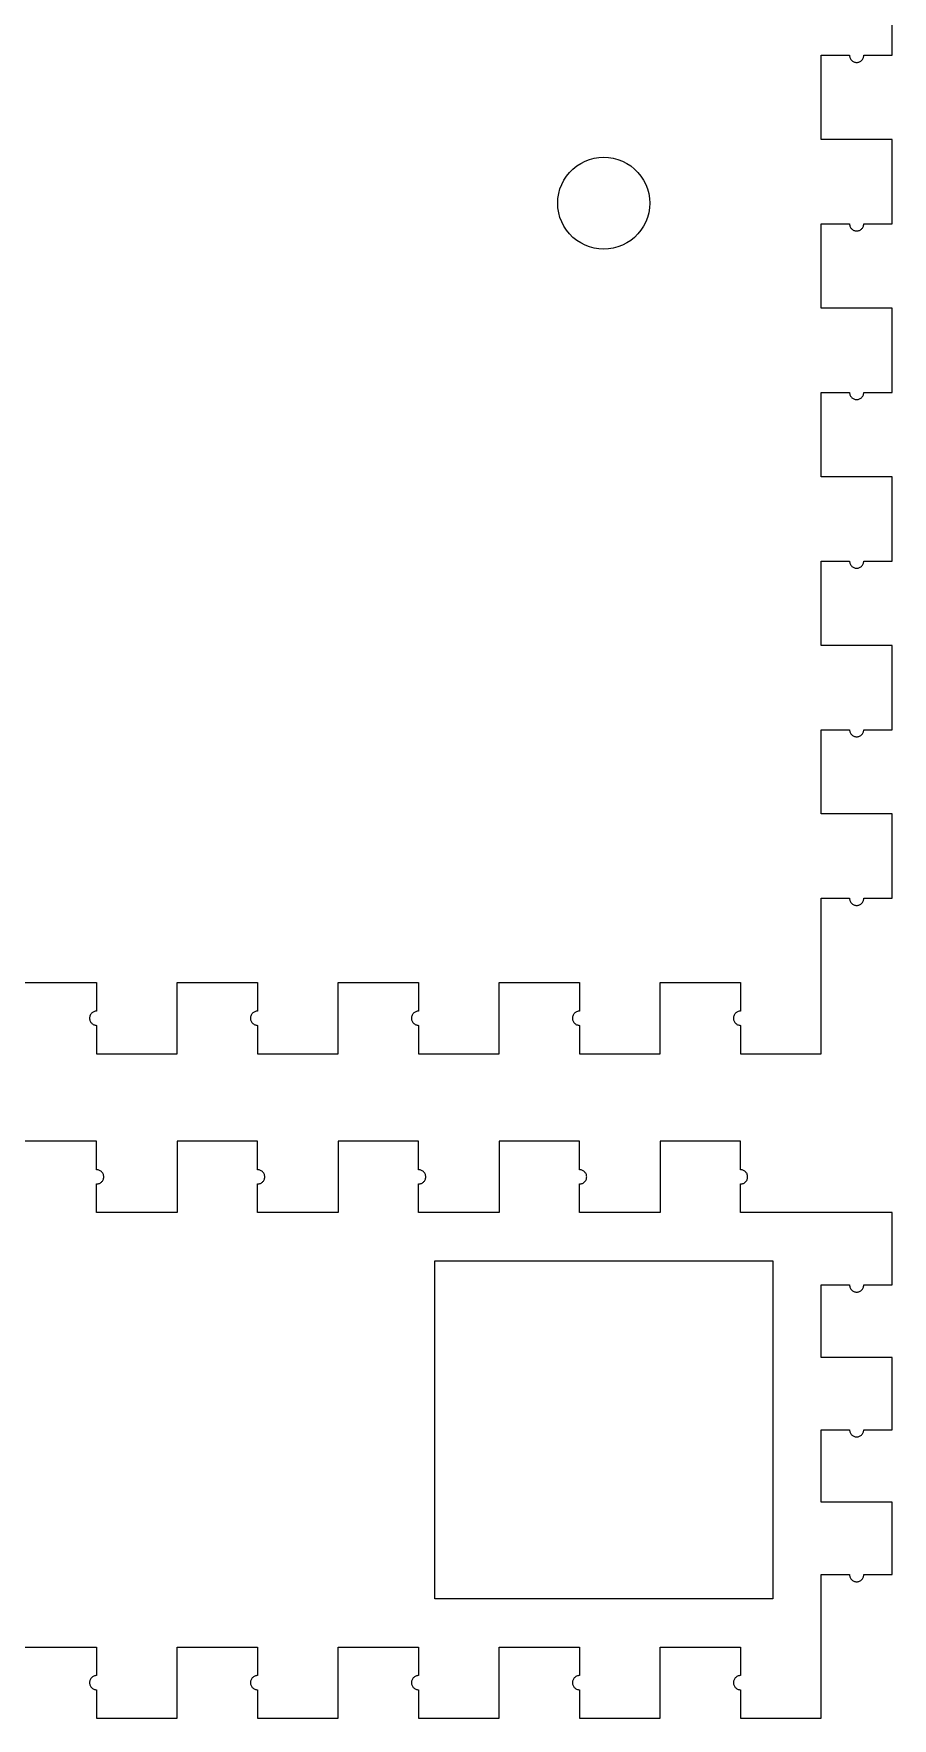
# Model space of a CAD drawing. Header units: metres. Extents: x -123 to 193, y -3 to 291.
# Drawn here: x 35.8 to 73.1, y -3.1 to 70.2 of the extents above; entities that cross this region are included whole.
import ezdxf

# ---------------------------------------------------------------- set-up
doc = ezdxf.new("R2010")
doc.units = ezdxf.units.M

msp = doc.modelspace()

# ---------------------------------------------------------------- linework, layer by layer
for p, q in [((73.1, 69.2333), (73.1, 72.9)), ((70, 65.5667), (70, 69.2333)), ((70, 69.2333), (71.24, 69.2333)), ((71.24, 69.2333), (71.2417, 69.2009)), ((71.2417, 69.2009), (71.2468, 69.1689)), ((71.2468, 69.1689), (71.2552, 69.1375)), ((71.2552, 69.1375), (71.2668, 69.1073)), ((71.2668, 69.1073), (71.2815, 69.0783)), ((71.2815, 69.0783), (71.2992, 69.0511)), ((71.2992, 69.0511), (71.3196, 69.0259)), ((71.3196, 69.0259), (71.3426, 69.003)), ((71.3426, 69.003), (71.3678, 68.9825)), ((71.3678, 68.9825), (71.395, 68.9649)), ((71.395, 68.9649), (71.4239, 68.9501)), ((71.4239, 68.9501), (71.4542, 68.9385)), ((71.4542, 68.9385), (71.4855, 68.9301)), ((71.4855, 68.9301), (71.5176, 68.925)), ((71.5176, 68.925), (71.55, 68.9233)), ((71.55, 68.9233), (71.5824, 68.925)), ((71.5824, 68.925), (71.6144, 68.9301)), ((71.6144, 68.9301), (71.6458, 68.9385)), ((71.6458, 68.9385), (71.6761, 68.9501)), ((71.6761, 68.9501), (71.705, 68.9649)), ((71.705, 68.9649), (71.7322, 68.9825)), ((71.7322, 68.9825), (71.7574, 69.003)), ((71.7574, 69.003), (71.7804, 69.0259)), ((71.7804, 69.0259), (71.8008, 69.0511)), ((71.8008, 69.0511), (71.8185, 69.0783)), ((71.8185, 69.0783), (71.8332, 69.1073)), ((71.8332, 69.1073), (71.8448, 69.1375)), ((71.8448, 69.1375), (71.8532, 69.1689)), ((71.8532, 69.1689), (71.8583, 69.2009)), ((71.8583, 69.2009), (71.86, 69.2333)), ((71.86, 69.2333), (73.1, 69.2333)), ((73.1, 65.5667), (70, 65.5667)), ((73.1, 61.9), (73.1, 65.5667)), ((59.3744, 64.418), (59.55, 64.532)), ((59.55, 64.532), (59.7365, 64.6271)), ((59.7365, 64.6271), (59.932, 64.7021)), ((59.932, 64.7021), (60.1342, 64.7563)), ((60.1342, 64.7563), (60.3409, 64.789)), ((60.3409, 64.789), (60.55, 64.8)), ((60.55, 64.8), (60.759, 64.789)), ((60.759, 64.789), (60.9658, 64.7563)), ((60.9658, 64.7563), (61.168, 64.7021)), ((61.168, 64.7021), (61.3635, 64.6271)), ((61.3635, 64.6271), (61.55, 64.532)), ((61.55, 64.532), (61.7256, 64.418)), ((58.7229, 63.6135), (58.8179, 63.8)), ((58.8179, 63.8), (58.932, 63.9756)), ((58.932, 63.9756), (59.0637, 64.1382)), ((59.0637, 64.1382), (59.2117, 64.2863)), ((59.2117, 64.2863), (59.3744, 64.418)), ((61.7256, 64.418), (61.8883, 64.2863)), ((61.8883, 64.2863), (62.0363, 64.1382)), ((62.0363, 64.1382), (62.168, 63.9756)), ((62.168, 63.9756), (62.282, 63.8)), ((62.282, 63.8), (62.3771, 63.6135)), ((58.5609, 63.009), (58.5937, 63.2158)), ((58.5937, 63.2158), (58.6479, 63.418)), ((58.6479, 63.418), (58.7229, 63.6135)), ((62.3771, 63.6135), (62.4521, 63.418)), ((62.4521, 63.418), (62.5063, 63.2158)), ((62.5063, 63.2158), (62.539, 63.009)), ((58.55, 62.8), (58.5609, 63.009)), ((58.5609, 62.5909), (58.55, 62.8)), ((58.5937, 62.3842), (58.5609, 62.5909)), ((58.6479, 62.1819), (58.5937, 62.3842)), ((62.5063, 62.3842), (62.4521, 62.1819)), ((62.539, 62.5909), (62.5063, 62.3842)), ((62.539, 63.009), (62.55, 62.8)), ((62.55, 62.8), (62.539, 62.5909)), ((58.7229, 61.9865), (58.6479, 62.1819)), ((58.8179, 61.8), (58.7229, 61.9865)), ((58.932, 61.6244), (58.8179, 61.8)), ((59.0637, 61.4617), (58.932, 61.6244)), ((62.168, 61.6244), (62.0363, 61.4617)), ((62.282, 61.8), (62.168, 61.6244)), ((62.3771, 61.9865), (62.282, 61.8)), ((62.4521, 62.1819), (62.3771, 61.9865)), ((70, 58.2333), (70, 61.9)), ((70, 61.9), (71.24, 61.9)), ((71.24, 61.9), (71.2417, 61.8676)), ((71.2417, 61.8676), (71.2468, 61.8356)), ((71.2468, 61.8356), (71.2552, 61.8042)), ((71.2552, 61.8042), (71.2668, 61.7739)), ((71.2668, 61.7739), (71.2815, 61.745)), ((71.2815, 61.745), (71.2992, 61.7178)), ((71.2992, 61.7178), (71.3196, 61.6926)), ((71.3196, 61.6926), (71.3426, 61.6696)), ((71.3426, 61.6696), (71.3678, 61.6492)), ((71.3678, 61.6492), (71.395, 61.6315)), ((71.395, 61.6315), (71.4239, 61.6168)), ((71.4239, 61.6168), (71.4542, 61.6052)), ((71.4542, 61.6052), (71.4855, 61.5968)), ((71.4855, 61.5968), (71.5176, 61.5917)), ((71.5176, 61.5917), (71.55, 61.59)), ((71.55, 61.59), (71.5824, 61.5917)), ((71.5824, 61.5917), (71.6144, 61.5968)), ((71.6144, 61.5968), (71.6458, 61.6052)), ((71.6458, 61.6052), (71.6761, 61.6168)), ((71.6761, 61.6168), (71.705, 61.6315)), ((71.705, 61.6315), (71.7322, 61.6492)), ((71.7322, 61.6492), (71.7574, 61.6696)), ((71.7574, 61.6696), (71.7804, 61.6926)), ((71.7804, 61.6926), (71.8008, 61.7178)), ((71.8008, 61.7178), (71.8185, 61.745)), ((71.8185, 61.745), (71.8332, 61.7739)), ((71.8332, 61.7739), (71.8448, 61.8042)), ((71.8448, 61.8042), (71.8532, 61.8356)), ((71.8532, 61.8356), (71.8583, 61.8676)), ((71.8583, 61.8676), (71.86, 61.9)), ((71.86, 61.9), (73.1, 61.9)), ((59.2117, 61.3137), (59.0637, 61.4617)), ((59.3744, 61.1819), (59.2117, 61.3137)), ((59.55, 61.0679), (59.3744, 61.1819)), ((59.7365, 60.9729), (59.55, 61.0679)), ((59.932, 60.8979), (59.7365, 60.9729)), ((60.1342, 60.8437), (59.932, 60.8979)), ((60.3409, 60.8109), (60.1342, 60.8437)), ((60.9658, 60.8437), (60.759, 60.8109)), ((61.168, 60.8979), (60.9658, 60.8437)), ((61.3635, 60.9729), (61.168, 60.8979)), ((61.55, 61.0679), (61.3635, 60.9729)), ((61.7256, 61.1819), (61.55, 61.0679)), ((61.8883, 61.3137), (61.7256, 61.1819)), ((62.0363, 61.4617), (61.8883, 61.3137)), ((60.55, 60.8), (60.3409, 60.8109)), ((60.759, 60.8109), (60.55, 60.8)), ((73.1, 58.2333), (70, 58.2333)), ((73.1, 54.5667), (73.1, 58.2333)), ((70, 50.9), (70, 54.5667)), ((70, 54.5667), (71.24, 54.5667)), ((71.24, 54.5667), (71.2417, 54.5343)), ((71.2417, 54.5343), (71.2468, 54.5022)), ((71.2468, 54.5022), (71.2552, 54.4709)), ((71.2552, 54.4709), (71.2668, 54.4406)), ((71.2668, 54.4406), (71.2815, 54.4117)), ((71.2815, 54.4117), (71.2992, 54.3845)), ((71.2992, 54.3845), (71.3196, 54.3593)), ((71.3196, 54.3593), (71.3426, 54.3363)), ((71.3426, 54.3363), (71.3678, 54.3159)), ((71.3678, 54.3159), (71.395, 54.2982)), ((71.395, 54.2982), (71.4239, 54.2835)), ((71.4239, 54.2835), (71.4542, 54.2719)), ((71.4542, 54.2719), (71.4855, 54.2635)), ((71.4855, 54.2635), (71.5176, 54.2584)), ((71.5176, 54.2584), (71.55, 54.2567)), ((71.55, 54.2567), (71.5824, 54.2584)), ((71.5824, 54.2584), (71.6144, 54.2635)), ((71.6144, 54.2635), (71.6458, 54.2719)), ((71.6458, 54.2719), (71.6761, 54.2835)), ((71.6761, 54.2835), (71.705, 54.2982)), ((71.705, 54.2982), (71.7322, 54.3159)), ((71.7322, 54.3159), (71.7574, 54.3363)), ((71.7574, 54.3363), (71.7804, 54.3593)), ((71.7804, 54.3593), (71.8008, 54.3845)), ((71.8008, 54.3845), (71.8185, 54.4117)), ((71.8185, 54.4117), (71.8332, 54.4406)), ((71.8332, 54.4406), (71.8448, 54.4709)), ((71.8448, 54.4709), (71.8532, 54.5022)), ((71.8532, 54.5022), (71.8583, 54.5343)), ((71.8583, 54.5343), (71.86, 54.5667)), ((71.86, 54.5667), (73.1, 54.5667)), ((73.1, 50.9), (70, 50.9)), ((73.1, 47.2333), (73.1, 50.9)), ((70, 43.5667), (70, 47.2333)), ((70, 47.2333), (71.24, 47.2333)), ((71.24, 47.2333), (71.2417, 47.2009)), ((71.2417, 47.2009), (71.2468, 47.1689)), ((71.2468, 47.1689), (71.2552, 47.1375)), ((71.2552, 47.1375), (71.2668, 47.1073)), ((71.2668, 47.1073), (71.2815, 47.0783)), ((71.2815, 47.0783), (71.2992, 47.0511)), ((71.2992, 47.0511), (71.3196, 47.0259)), ((71.3196, 47.0259), (71.3426, 47.003)), ((71.3426, 47.003), (71.3678, 46.9825)), ((71.3678, 46.9825), (71.395, 46.9649)), ((71.395, 46.9649), (71.4239, 46.9501)), ((71.4239, 46.9501), (71.4542, 46.9385)), ((71.4542, 46.9385), (71.4855, 46.9301)), ((71.4855, 46.9301), (71.5176, 46.925)), ((71.5176, 46.925), (71.55, 46.9233)), ((71.55, 46.9233), (71.5824, 46.925)), ((71.5824, 46.925), (71.6144, 46.9301)), ((71.6144, 46.9301), (71.6458, 46.9385)), ((71.6458, 46.9385), (71.6761, 46.9501)), ((71.6761, 46.9501), (71.705, 46.9649)), ((71.705, 46.9649), (71.7322, 46.9825)), ((71.7322, 46.9825), (71.7574, 47.003)), ((71.7574, 47.003), (71.7804, 47.0259)), ((71.7804, 47.0259), (71.8008, 47.0511)), ((71.8008, 47.0511), (71.8185, 47.0783)), ((71.8185, 47.0783), (71.8332, 47.1073)), ((71.8332, 47.1073), (71.8448, 47.1375)), ((71.8448, 47.1375), (71.8532, 47.1689)), ((71.8532, 47.1689), (71.8583, 47.2009)), ((71.8583, 47.2009), (71.86, 47.2333)), ((71.86, 47.2333), (73.1, 47.2333)), ((73.1, 43.5667), (70, 43.5667)), ((73.1, 39.9), (73.1, 43.5667)), ((70, 36.2333), (70, 39.9)), ((70, 39.9), (71.24, 39.9)), ((71.24, 39.9), (71.2417, 39.8676)), ((71.2417, 39.8676), (71.2468, 39.8356)), ((71.2468, 39.8356), (71.2552, 39.8042)), ((71.2552, 39.8042), (71.2668, 39.7739)), ((71.2668, 39.7739), (71.2815, 39.745)), ((71.2815, 39.745), (71.2992, 39.7178)), ((71.2992, 39.7178), (71.3196, 39.6926)), ((71.3196, 39.6926), (71.3426, 39.6696)), ((71.3426, 39.6696), (71.3678, 39.6492)), ((71.3678, 39.6492), (71.395, 39.6315)), ((71.395, 39.6315), (71.4239, 39.6168)), ((71.4239, 39.6168), (71.4542, 39.6052)), ((71.4542, 39.6052), (71.4855, 39.5968)), ((71.4855, 39.5968), (71.5176, 39.5917)), ((71.5176, 39.5917), (71.55, 39.59)), ((71.55, 39.59), (71.5824, 39.5917)), ((71.5824, 39.5917), (71.6144, 39.5968)), ((71.6144, 39.5968), (71.6458, 39.6052)), ((71.6458, 39.6052), (71.6761, 39.6168)), ((71.6761, 39.6168), (71.705, 39.6315)), ((71.705, 39.6315), (71.7322, 39.6492)), ((71.7322, 39.6492), (71.7574, 39.6696)), ((71.7574, 39.6696), (71.7804, 39.6926)), ((71.7804, 39.6926), (71.8008, 39.7178)), ((71.8008, 39.7178), (71.8185, 39.745)), ((71.8185, 39.745), (71.8332, 39.7739)), ((71.8332, 39.7739), (71.8448, 39.8042)), ((71.8448, 39.8042), (71.8532, 39.8356)), ((71.8532, 39.8356), (71.8583, 39.8676)), ((71.8583, 39.8676), (71.86, 39.9)), ((71.86, 39.9), (73.1, 39.9)), ((73.1, 36.2333), (70, 36.2333)), ((73.1, 32.5667), (73.1, 36.2333)), ((70, 25.8), (70, 32.5667)), ((70, 32.5667), (71.24, 32.5667)), ((71.24, 32.5667), (71.2417, 32.5343)), ((71.2417, 32.5343), (71.2468, 32.5022)), ((71.2468, 32.5022), (71.2552, 32.4709)), ((71.2552, 32.4709), (71.2668, 32.4406)), ((71.2668, 32.4406), (71.2815, 32.4117)), ((71.2815, 32.4117), (71.2992, 32.3845)), ((71.2992, 32.3845), (71.3196, 32.3593)), ((71.3196, 32.3593), (71.3426, 32.3363)), ((71.3426, 32.3363), (71.3678, 32.3159)), ((71.3678, 32.3159), (71.395, 32.2982)), ((71.395, 32.2982), (71.4239, 32.2835)), ((71.4239, 32.2835), (71.4542, 32.2719)), ((71.4542, 32.2719), (71.4855, 32.2635)), ((71.4855, 32.2635), (71.5176, 32.2584)), ((71.5176, 32.2584), (71.55, 32.2567)), ((71.55, 32.2567), (71.5824, 32.2584)), ((71.5824, 32.2584), (71.6144, 32.2635)), ((71.6144, 32.2635), (71.6458, 32.2719)), ((71.6458, 32.2719), (71.6761, 32.2835)), ((71.6761, 32.2835), (71.705, 32.2982)), ((71.705, 32.2982), (71.7322, 32.3159)), ((71.7322, 32.3159), (71.7574, 32.3363)), ((71.7574, 32.3363), (71.7804, 32.3593)), ((71.7804, 32.3593), (71.8008, 32.3845)), ((71.8008, 32.3845), (71.8185, 32.4117)), ((71.8185, 32.4117), (71.8332, 32.4406)), ((71.8332, 32.4406), (71.8448, 32.4709)), ((71.8448, 32.4709), (71.8532, 32.5022)), ((71.8532, 32.5022), (71.8583, 32.5343)), ((71.8583, 32.5343), (71.86, 32.5667)), ((71.86, 32.5667), (73.1, 32.5667)), ((35, 28.9), (38.5, 28.9)), ((38.5, 28.9), (38.5, 27.66)), ((42, 25.8), (42, 28.9)), ((42, 28.9), (45.5, 28.9)), ((45.5, 28.9), (45.5, 27.66)), ((49, 25.8), (49, 28.9)), ((49, 28.9), (52.5, 28.9)), ((52.5, 28.9), (52.5, 27.66)), ((56, 25.8), (56, 28.9)), ((56, 28.9), (59.5, 28.9)), ((59.5, 28.9), (59.5, 27.66)), ((63, 25.8), (63, 28.9)), ((63, 28.9), (66.5, 28.9)), ((66.5, 28.9), (66.5, 27.66)), ((38.1917, 27.3824), (38.19, 27.35)), ((38.19, 27.35), (38.1917, 27.3176)), ((38.1968, 27.4145), (38.1917, 27.3824)), ((38.1917, 27.3176), (38.1968, 27.2856)), ((38.2052, 27.4458), (38.1968, 27.4145)), ((38.1968, 27.2856), (38.2052, 27.2542)), ((38.2168, 27.4761), (38.2052, 27.4458)), ((38.2052, 27.2542), (38.2168, 27.2239)), ((38.2315, 27.505), (38.2168, 27.4761)), ((38.2168, 27.2239), (38.2315, 27.195)), ((38.2492, 27.5322), (38.2315, 27.505)), ((38.2315, 27.195), (38.2492, 27.1678)), ((38.2696, 27.5574), (38.2492, 27.5322)), ((38.2492, 27.1678), (38.2696, 27.1426)), ((38.2926, 27.5804), (38.2696, 27.5574)), ((38.2696, 27.1426), (38.2926, 27.1196)), ((38.3178, 27.6008), (38.2926, 27.5804)), ((38.2926, 27.1196), (38.3178, 27.0992)), ((38.345, 27.6185), (38.3178, 27.6008)), ((38.3739, 27.6332), (38.345, 27.6185)), ((38.4042, 27.6448), (38.3739, 27.6332)), ((38.4356, 27.6532), (38.4042, 27.6448)), ((38.4676, 27.6583), (38.4356, 27.6532)), ((38.5, 27.66), (38.4676, 27.6583)), ((45.1917, 27.3824), (45.19, 27.35)), ((45.19, 27.35), (45.1917, 27.3176)), ((45.1968, 27.4145), (45.1917, 27.3824)), ((45.1917, 27.3176), (45.1968, 27.2856)), ((45.2052, 27.4458), (45.1968, 27.4145)), ((45.1968, 27.2856), (45.2052, 27.2542)), ((45.2168, 27.4761), (45.2052, 27.4458)), ((45.2052, 27.2542), (45.2168, 27.2239)), ((45.2315, 27.505), (45.2168, 27.4761)), ((45.2168, 27.2239), (45.2315, 27.195)), ((45.2492, 27.5322), (45.2315, 27.505)), ((45.2315, 27.195), (45.2492, 27.1678)), ((45.2696, 27.5574), (45.2492, 27.5322)), ((45.2492, 27.1678), (45.2696, 27.1426)), ((45.2926, 27.5804), (45.2696, 27.5574)), ((45.2696, 27.1426), (45.2926, 27.1196)), ((45.3178, 27.6008), (45.2926, 27.5804)), ((45.2926, 27.1196), (45.3178, 27.0992)), ((45.345, 27.6185), (45.3178, 27.6008)), ((45.3739, 27.6332), (45.345, 27.6185)), ((45.4042, 27.6448), (45.3739, 27.6332)), ((45.4356, 27.6532), (45.4042, 27.6448)), ((45.4676, 27.6583), (45.4356, 27.6532)), ((45.5, 27.66), (45.4676, 27.6583)), ((52.1917, 27.3824), (52.19, 27.35)), ((52.19, 27.35), (52.1917, 27.3176)), ((52.1968, 27.4145), (52.1917, 27.3824)), ((52.1917, 27.3176), (52.1968, 27.2856)), ((52.2052, 27.4458), (52.1968, 27.4145)), ((52.1968, 27.2856), (52.2052, 27.2542)), ((52.2168, 27.4761), (52.2052, 27.4458)), ((52.2052, 27.2542), (52.2168, 27.2239)), ((52.2315, 27.505), (52.2168, 27.4761)), ((52.2168, 27.2239), (52.2315, 27.195)), ((52.2492, 27.5322), (52.2315, 27.505)), ((52.2315, 27.195), (52.2492, 27.1678)), ((52.2696, 27.5574), (52.2492, 27.5322)), ((52.2492, 27.1678), (52.2696, 27.1426)), ((52.2926, 27.5804), (52.2696, 27.5574)), ((52.2696, 27.1426), (52.2926, 27.1196)), ((52.3178, 27.6008), (52.2926, 27.5804)), ((52.2926, 27.1196), (52.3178, 27.0992)), ((52.345, 27.6185), (52.3178, 27.6008)), ((52.3739, 27.6332), (52.345, 27.6185)), ((52.4042, 27.6448), (52.3739, 27.6332)), ((52.4356, 27.6532), (52.4042, 27.6448)), ((52.4676, 27.6583), (52.4356, 27.6532)), ((52.5, 27.66), (52.4676, 27.6583)), ((59.1917, 27.3824), (59.19, 27.35)), ((59.19, 27.35), (59.1917, 27.3176)), ((59.1968, 27.4145), (59.1917, 27.3824)), ((59.1917, 27.3176), (59.1968, 27.2856)), ((59.2052, 27.4458), (59.1968, 27.4145)), ((59.1968, 27.2856), (59.2052, 27.2542)), ((59.2168, 27.4761), (59.2052, 27.4458)), ((59.2052, 27.2542), (59.2168, 27.2239)), ((59.2315, 27.505), (59.2168, 27.4761)), ((59.2168, 27.2239), (59.2315, 27.195)), ((59.2492, 27.5322), (59.2315, 27.505)), ((59.2315, 27.195), (59.2492, 27.1678)), ((59.2696, 27.5574), (59.2492, 27.5322)), ((59.2492, 27.1678), (59.2696, 27.1426)), ((59.2926, 27.5804), (59.2696, 27.5574)), ((59.2696, 27.1426), (59.2926, 27.1196)), ((59.3178, 27.6008), (59.2926, 27.5804)), ((59.2926, 27.1196), (59.3178, 27.0992)), ((59.345, 27.6185), (59.3178, 27.6008)), ((59.3739, 27.6332), (59.345, 27.6185)), ((59.4042, 27.6448), (59.3739, 27.6332)), ((59.4356, 27.6532), (59.4042, 27.6448)), ((59.4676, 27.6583), (59.4356, 27.6532)), ((59.5, 27.66), (59.4676, 27.6583)), ((66.1917, 27.3824), (66.19, 27.35)), ((66.19, 27.35), (66.1917, 27.3176)), ((66.1968, 27.4145), (66.1917, 27.3824)), ((66.1917, 27.3176), (66.1968, 27.2856)), ((66.2052, 27.4458), (66.1968, 27.4145)), ((66.1968, 27.2856), (66.2052, 27.2542)), ((66.2168, 27.4761), (66.2052, 27.4458)), ((66.2052, 27.2542), (66.2168, 27.2239)), ((66.2315, 27.505), (66.2168, 27.4761)), ((66.2168, 27.2239), (66.2315, 27.195)), ((66.2492, 27.5322), (66.2315, 27.505)), ((66.2315, 27.195), (66.2492, 27.1678)), ((66.2696, 27.5574), (66.2492, 27.5322)), ((66.2492, 27.1678), (66.2696, 27.1426)), ((66.2926, 27.5804), (66.2696, 27.5574)), ((66.2696, 27.1426), (66.2926, 27.1196)), ((66.3178, 27.6008), (66.2926, 27.5804)), ((66.2926, 27.1196), (66.3178, 27.0992)), ((66.345, 27.6185), (66.3178, 27.6008)), ((66.3739, 27.6332), (66.345, 27.6185)), ((66.4042, 27.6448), (66.3739, 27.6332)), ((66.4356, 27.6532), (66.4042, 27.6448)), ((66.4676, 27.6583), (66.4356, 27.6532)), ((66.5, 27.66), (66.4676, 27.6583)), ((38.3178, 27.0992), (38.345, 27.0815)), ((38.345, 27.0815), (38.3739, 27.0668)), ((38.3739, 27.0668), (38.4042, 27.0552)), ((38.4042, 27.0552), (38.4356, 27.0468)), ((38.4356, 27.0468), (38.4676, 27.0417)), ((38.4676, 27.0417), (38.5, 27.04)), ((38.5, 27.04), (38.5, 25.8)), ((45.3178, 27.0992), (45.345, 27.0815)), ((45.345, 27.0815), (45.3739, 27.0668)), ((45.3739, 27.0668), (45.4042, 27.0552)), ((45.4042, 27.0552), (45.4356, 27.0468)), ((45.4356, 27.0468), (45.4676, 27.0417)), ((45.4676, 27.0417), (45.5, 27.04)), ((45.5, 27.04), (45.5, 25.8)), ((52.3178, 27.0992), (52.345, 27.0815)), ((52.345, 27.0815), (52.3739, 27.0668)), ((52.3739, 27.0668), (52.4042, 27.0552)), ((52.4042, 27.0552), (52.4356, 27.0468)), ((52.4356, 27.0468), (52.4676, 27.0417)), ((52.4676, 27.0417), (52.5, 27.04)), ((52.5, 27.04), (52.5, 25.8)), ((59.3178, 27.0992), (59.345, 27.0815)), ((59.345, 27.0815), (59.3739, 27.0668)), ((59.3739, 27.0668), (59.4042, 27.0552)), ((59.4042, 27.0552), (59.4356, 27.0468)), ((59.4356, 27.0468), (59.4676, 27.0417)), ((59.4676, 27.0417), (59.5, 27.04)), ((59.5, 27.04), (59.5, 25.8)), ((66.3178, 27.0992), (66.345, 27.0815)), ((66.345, 27.0815), (66.3739, 27.0668)), ((66.3739, 27.0668), (66.4042, 27.0552)), ((66.4042, 27.0552), (66.4356, 27.0468)), ((66.4356, 27.0468), (66.4676, 27.0417)), ((66.4676, 27.0417), (66.5, 27.04)), ((66.5, 27.04), (66.5, 25.8)), ((38.5, 25.8), (42, 25.8)), ((45.5, 25.8), (49, 25.8)), ((52.5, 25.8), (56, 25.8)), ((59.5, 25.8), (63, 25.8)), ((66.5, 25.8), (70, 25.8)), ((38.5, 22), (35, 22)), ((38.5, 20.76), (38.5, 22)), ((45.5, 22), (42, 22)), ((42, 22), (42, 18.9)), ((45.5, 20.76), (45.5, 22)), ((52.5, 22), (49, 22)), ((49, 22), (49, 18.9)), ((52.5, 20.76), (52.5, 22)), ((59.5, 22), (56, 22)), ((56, 22), (56, 18.9)), ((59.5, 20.76), (59.5, 22)), ((66.5, 22), (63, 22)), ((63, 22), (63, 18.9)), ((66.5, 20.76), (66.5, 22)), ((38.5324, 20.7583), (38.5, 20.76)), ((38.5644, 20.7532), (38.5324, 20.7583)), ((38.5958, 20.7448), (38.5644, 20.7532)), ((38.6261, 20.7332), (38.5958, 20.7448)), ((38.655, 20.7184), (38.6261, 20.7332)), ((38.6822, 20.7008), (38.655, 20.7184)), ((38.7074, 20.6804), (38.6822, 20.7008)), ((38.7304, 20.6574), (38.7074, 20.6804)), ((38.7508, 20.6322), (38.7304, 20.6574)), ((38.7685, 20.605), (38.7508, 20.6322)), ((38.7832, 20.5761), (38.7685, 20.605)), ((38.7948, 20.5458), (38.7832, 20.5761)), ((38.8032, 20.5144), (38.7948, 20.5458)), ((45.5324, 20.7583), (45.5, 20.76)), ((45.5644, 20.7532), (45.5324, 20.7583)), ((45.5958, 20.7448), (45.5644, 20.7532)), ((45.6261, 20.7332), (45.5958, 20.7448)), ((45.655, 20.7184), (45.6261, 20.7332)), ((45.6822, 20.7008), (45.655, 20.7184)), ((45.7074, 20.6804), (45.6822, 20.7008)), ((45.7304, 20.6574), (45.7074, 20.6804)), ((45.7508, 20.6322), (45.7304, 20.6574)), ((45.7685, 20.605), (45.7508, 20.6322)), ((45.7832, 20.5761), (45.7685, 20.605)), ((45.7948, 20.5458), (45.7832, 20.5761)), ((45.8032, 20.5144), (45.7948, 20.5458)), ((52.5324, 20.7583), (52.5, 20.76)), ((52.5644, 20.7532), (52.5324, 20.7583)), ((52.5958, 20.7448), (52.5644, 20.7532)), ((52.6261, 20.7332), (52.5958, 20.7448)), ((52.655, 20.7184), (52.6261, 20.7332)), ((52.6822, 20.7008), (52.655, 20.7184)), ((52.7074, 20.6804), (52.6822, 20.7008)), ((52.7304, 20.6574), (52.7074, 20.6804)), ((52.7508, 20.6322), (52.7304, 20.6574)), ((52.7685, 20.605), (52.7508, 20.6322)), ((52.7832, 20.5761), (52.7685, 20.605)), ((52.7948, 20.5458), (52.7832, 20.5761)), ((52.8032, 20.5144), (52.7948, 20.5458)), ((59.5324, 20.7583), (59.5, 20.76)), ((59.5644, 20.7532), (59.5324, 20.7583)), ((59.5958, 20.7448), (59.5644, 20.7532)), ((59.6261, 20.7332), (59.5958, 20.7448)), ((59.655, 20.7184), (59.6261, 20.7332)), ((59.6822, 20.7008), (59.655, 20.7184)), ((59.7074, 20.6804), (59.6822, 20.7008)), ((59.7304, 20.6574), (59.7074, 20.6804)), ((59.7508, 20.6322), (59.7304, 20.6574)), ((59.7685, 20.605), (59.7508, 20.6322)), ((59.7832, 20.5761), (59.7685, 20.605)), ((59.7948, 20.5458), (59.7832, 20.5761)), ((59.8032, 20.5144), (59.7948, 20.5458)), ((66.5324, 20.7583), (66.5, 20.76)), ((66.5644, 20.7532), (66.5324, 20.7583)), ((66.5958, 20.7448), (66.5644, 20.7532)), ((66.6261, 20.7332), (66.5958, 20.7448)), ((66.655, 20.7184), (66.6261, 20.7332)), ((66.6822, 20.7008), (66.655, 20.7184)), ((66.7074, 20.6804), (66.6822, 20.7008)), ((66.7304, 20.6574), (66.7074, 20.6804)), ((66.7508, 20.6322), (66.7304, 20.6574)), ((66.7685, 20.605), (66.7508, 20.6322)), ((66.7832, 20.5761), (66.7685, 20.605)), ((66.7948, 20.5458), (66.7832, 20.5761)), ((66.8032, 20.5144), (66.7948, 20.5458)), ((38.5, 20.14), (38.5324, 20.1417)), ((38.5, 18.9), (38.5, 20.14)), ((38.5324, 20.1417), (38.5644, 20.1468)), ((38.5644, 20.1468), (38.5958, 20.1552)), ((38.5958, 20.1552), (38.6261, 20.1668)), ((38.6261, 20.1668), (38.655, 20.1815)), ((38.655, 20.1815), (38.6822, 20.1992)), ((38.6822, 20.1992), (38.7074, 20.2196)), ((38.7074, 20.2196), (38.7304, 20.2426)), ((38.7304, 20.2426), (38.7508, 20.2678)), ((38.7508, 20.2678), (38.7685, 20.295)), ((38.7685, 20.295), (38.7832, 20.3239)), ((38.7832, 20.3239), (38.7948, 20.3542)), ((38.7948, 20.3542), (38.8032, 20.3855)), ((38.8083, 20.4824), (38.8032, 20.5144)), ((38.8032, 20.3855), (38.8083, 20.4176)), ((38.81, 20.45), (38.8083, 20.4824)), ((38.8083, 20.4176), (38.81, 20.45)), ((45.5, 20.14), (45.5324, 20.1417)), ((45.5, 18.9), (45.5, 20.14)), ((45.5324, 20.1417), (45.5644, 20.1468)), ((45.5644, 20.1468), (45.5958, 20.1552)), ((45.5958, 20.1552), (45.6261, 20.1668)), ((45.6261, 20.1668), (45.655, 20.1815)), ((45.655, 20.1815), (45.6822, 20.1992)), ((45.6822, 20.1992), (45.7074, 20.2196)), ((45.7074, 20.2196), (45.7304, 20.2426)), ((45.7304, 20.2426), (45.7508, 20.2678)), ((45.7508, 20.2678), (45.7685, 20.295)), ((45.7685, 20.295), (45.7832, 20.3239)), ((45.7832, 20.3239), (45.7948, 20.3542)), ((45.7948, 20.3542), (45.8032, 20.3855)), ((45.8083, 20.4824), (45.8032, 20.5144)), ((45.8032, 20.3855), (45.8083, 20.4176)), ((45.81, 20.45), (45.8083, 20.4824)), ((45.8083, 20.4176), (45.81, 20.45)), ((52.5, 20.14), (52.5324, 20.1417)), ((52.5, 18.9), (52.5, 20.14)), ((52.5324, 20.1417), (52.5644, 20.1468)), ((52.5644, 20.1468), (52.5958, 20.1552)), ((52.5958, 20.1552), (52.6261, 20.1668)), ((52.6261, 20.1668), (52.655, 20.1815)), ((52.655, 20.1815), (52.6822, 20.1992)), ((52.6822, 20.1992), (52.7074, 20.2196)), ((52.7074, 20.2196), (52.7304, 20.2426)), ((52.7304, 20.2426), (52.7508, 20.2678)), ((52.7508, 20.2678), (52.7685, 20.295)), ((52.7685, 20.295), (52.7832, 20.3239)), ((52.7832, 20.3239), (52.7948, 20.3542)), ((52.7948, 20.3542), (52.8032, 20.3855)), ((52.8083, 20.4824), (52.8032, 20.5144)), ((52.8032, 20.3855), (52.8083, 20.4176)), ((52.81, 20.45), (52.8083, 20.4824)), ((52.8083, 20.4176), (52.81, 20.45)), ((59.5, 20.14), (59.5324, 20.1417)), ((59.5, 18.9), (59.5, 20.14)), ((59.5324, 20.1417), (59.5644, 20.1468)), ((59.5644, 20.1468), (59.5958, 20.1552)), ((59.5958, 20.1552), (59.6261, 20.1668)), ((59.6261, 20.1668), (59.655, 20.1815)), ((59.655, 20.1815), (59.6822, 20.1992)), ((59.6822, 20.1992), (59.7074, 20.2196)), ((59.7074, 20.2196), (59.7304, 20.2426)), ((59.7304, 20.2426), (59.7508, 20.2678)), ((59.7508, 20.2678), (59.7685, 20.295)), ((59.7685, 20.295), (59.7832, 20.3239)), ((59.7832, 20.3239), (59.7948, 20.3542)), ((59.7948, 20.3542), (59.8032, 20.3855)), ((59.8083, 20.4824), (59.8032, 20.5144)), ((59.8032, 20.3855), (59.8083, 20.4176)), ((59.81, 20.45), (59.8083, 20.4824)), ((59.8083, 20.4176), (59.81, 20.45)), ((66.5, 20.14), (66.5324, 20.1417)), ((66.5, 18.9), (66.5, 20.14)), ((66.5324, 20.1417), (66.5644, 20.1468)), ((66.5644, 20.1468), (66.5958, 20.1552)), ((66.5958, 20.1552), (66.6261, 20.1668)), ((66.6261, 20.1668), (66.655, 20.1815)), ((66.655, 20.1815), (66.6822, 20.1992)), ((66.6822, 20.1992), (66.7074, 20.2196)), ((66.7074, 20.2196), (66.7304, 20.2426)), ((66.7304, 20.2426), (66.7508, 20.2678)), ((66.7508, 20.2678), (66.7685, 20.295)), ((66.7685, 20.295), (66.7832, 20.3239)), ((66.7832, 20.3239), (66.7948, 20.3542)), ((66.7948, 20.3542), (66.8032, 20.3855)), ((66.8083, 20.4824), (66.8032, 20.5144)), ((66.8032, 20.3855), (66.8083, 20.4176)), ((66.81, 20.45), (66.8083, 20.4824)), ((66.8083, 20.4176), (66.81, 20.45)), ((42, 18.9), (38.5, 18.9)), ((49, 18.9), (45.5, 18.9)), ((56, 18.9), (52.5, 18.9)), ((63, 18.9), (59.5, 18.9)), ((73.1, 18.9), (66.5, 18.9)), ((73.1, 15.75), (73.1, 18.9)), ((53.2, 2.09999), (53.2, 16.8)), ((53.2, 16.8), (67.9, 16.8)), ((67.9, 16.8), (67.9, 2.09999)), ((70, 12.6), (70, 15.75)), ((70, 15.75), (71.24, 15.75)), ((71.24, 15.75), (71.2417, 15.7176)), ((71.2417, 15.7176), (71.2468, 15.6855)), ((71.2468, 15.6855), (71.2552, 15.6542)), ((71.2552, 15.6542), (71.2668, 15.6239)), ((71.2668, 15.6239), (71.2815, 15.595)), ((71.2815, 15.595), (71.2992, 15.5678)), ((71.2992, 15.5678), (71.3196, 15.5426)), ((71.3196, 15.5426), (71.3426, 15.5196)), ((71.3426, 15.5196), (71.3678, 15.4992)), ((71.3678, 15.4992), (71.395, 15.4815)), ((71.395, 15.4815), (71.4239, 15.4668)), ((71.4239, 15.4668), (71.4542, 15.4552)), ((71.4542, 15.4552), (71.4855, 15.4468)), ((71.4855, 15.4468), (71.5176, 15.4417)), ((71.5176, 15.4417), (71.55, 15.44)), ((71.55, 15.44), (71.5824, 15.4417)), ((71.5824, 15.4417), (71.6144, 15.4468)), ((71.6144, 15.4468), (71.6458, 15.4552)), ((71.6458, 15.4552), (71.6761, 15.4668)), ((71.6761, 15.4668), (71.705, 15.4815)), ((71.705, 15.4815), (71.7322, 15.4992)), ((71.7322, 15.4992), (71.7574, 15.5196)), ((71.7574, 15.5196), (71.7804, 15.5426)), ((71.7804, 15.5426), (71.8008, 15.5678)), ((71.8008, 15.5678), (71.8185, 15.595)), ((71.8185, 15.595), (71.8332, 15.6239)), ((71.8332, 15.6239), (71.8448, 15.6542)), ((71.8448, 15.6542), (71.8532, 15.6855)), ((71.8532, 15.6855), (71.8583, 15.7176)), ((71.8583, 15.7176), (71.86, 15.75)), ((71.86, 15.75), (73.1, 15.75)), ((73.1, 12.6), (70, 12.6)), ((73.1, 9.45001), (73.1, 12.6)), ((70, 6.3), (70, 9.45001)), ((70, 9.45001), (71.24, 9.45001)), ((71.24, 9.45001), (71.2417, 9.4176)), ((71.2417, 9.4176), (71.2468, 9.38556)), ((71.2468, 9.38556), (71.2552, 9.35422)), ((71.2552, 9.35422), (71.2668, 9.32393)), ((71.2668, 9.32393), (71.2815, 9.29501)), ((71.2815, 9.29501), (71.2992, 9.26781)), ((71.2992, 9.26781), (71.3196, 9.24258)), ((71.3196, 9.24258), (71.3426, 9.21964)), ((71.3426, 9.21964), (71.3678, 9.19922)), ((71.3678, 9.19922), (71.395, 9.18155)), ((71.395, 9.18155), (71.4239, 9.16681)), ((71.4239, 9.16681), (71.4542, 9.15518)), ((71.4542, 9.15518), (71.4855, 9.14679)), ((71.4855, 9.14679), (71.5176, 9.14171)), ((71.5176, 9.14171), (71.55, 9.14001)), ((71.55, 9.14001), (71.5824, 9.14171)), ((71.5824, 9.14171), (71.6144, 9.14679)), ((71.6144, 9.14679), (71.6458, 9.15518)), ((71.6458, 9.15518), (71.6761, 9.16681)), ((71.6761, 9.16681), (71.705, 9.18155)), ((71.705, 9.18155), (71.7322, 9.19922)), ((71.7322, 9.19922), (71.7574, 9.21964)), ((71.7574, 9.21964), (71.7804, 9.24258)), ((71.7804, 9.24258), (71.8008, 9.26781)), ((71.8008, 9.26781), (71.8185, 9.29501)), ((71.8185, 9.29501), (71.8332, 9.32393)), ((71.8332, 9.32393), (71.8448, 9.35422)), ((71.8448, 9.35422), (71.8532, 9.38556)), ((71.8532, 9.38556), (71.8583, 9.4176)), ((71.8583, 9.4176), (71.86, 9.45001)), ((71.86, 9.45001), (73.1, 9.45001)), ((73.1, 6.3), (70, 6.3)), ((73.1, 3.15001), (73.1, 6.3)), ((70, -3.09999), (70, 3.15001)), ((70, 3.15001), (71.24, 3.15001)), ((71.24, 3.15001), (71.2417, 3.1176)), ((71.2417, 3.1176), (71.2468, 3.08556)), ((71.2468, 3.08556), (71.2552, 3.05421)), ((71.2552, 3.05421), (71.2668, 3.02393)), ((71.2668, 3.02393), (71.2815, 2.99501)), ((71.2815, 2.99501), (71.2992, 2.9678)), ((71.2992, 2.9678), (71.3196, 2.94258)), ((71.3196, 2.94258), (71.3426, 2.91963)), ((71.7574, 2.91963), (71.7804, 2.94258)), ((71.7804, 2.94258), (71.8008, 2.9678)), ((71.8008, 2.9678), (71.8185, 2.99501)), ((71.8185, 2.99501), (71.8332, 3.02393)), ((71.8332, 3.02393), (71.8448, 3.05421)), ((71.8448, 3.05421), (71.8532, 3.08556)), ((71.8532, 3.08556), (71.8583, 3.1176)), ((71.8583, 3.1176), (71.86, 3.15001)), ((71.86, 3.15001), (73.1, 3.15001)), ((71.3426, 2.91963), (71.3678, 2.89922)), ((71.3678, 2.89922), (71.395, 2.88155)), ((71.395, 2.88155), (71.4239, 2.86681)), ((71.4239, 2.86681), (71.4542, 2.85518)), ((71.4542, 2.85518), (71.4855, 2.84679)), ((71.4855, 2.84679), (71.5176, 2.84171)), ((71.5176, 2.84171), (71.55, 2.84001)), ((71.55, 2.84001), (71.5824, 2.84171)), ((71.5824, 2.84171), (71.6144, 2.84679)), ((71.6144, 2.84679), (71.6458, 2.85518)), ((71.6458, 2.85518), (71.6761, 2.86681)), ((71.6761, 2.86681), (71.705, 2.88155)), ((71.705, 2.88155), (71.7322, 2.89922)), ((71.7322, 2.89922), (71.7574, 2.91963)), ((67.9, 2.09999), (53.2, 2.09999)), ((35, 0), (38.5, 0)), ((38.5, 0), (38.5, -1.23999)), ((42, -3.09999), (42, 0)), ((42, 0), (45.5, 0)), ((45.5, 0), (45.5, -1.23999)), ((49, -3.09999), (49, 0)), ((49, 0), (52.5, 0)), ((52.5, 0), (52.5, -1.23999)), ((56, -3.09999), (56, 0)), ((56, 0), (59.5, 0)), ((59.5, 0), (59.5, -1.23999)), ((63, -3.09999), (63, 0)), ((63, 0), (66.5, 0)), ((66.5, 0), (66.5, -1.23999)), ((38.2052, -1.45419), (38.1968, -1.48553)), ((38.2168, -1.4239), (38.2052, -1.45419)), ((38.2315, -1.39499), (38.2168, -1.4239)), ((38.2492, -1.36777), (38.2315, -1.39499)), ((38.2696, -1.34256), (38.2492, -1.36777)), ((38.2926, -1.31961), (38.2696, -1.34256)), ((38.3178, -1.29919), (38.2926, -1.31961)), ((38.345, -1.28152), (38.3178, -1.29919)), ((38.3739, -1.26678), (38.345, -1.28152)), ((38.4042, -1.25516), (38.3739, -1.26678)), ((38.4356, -1.24677), (38.4042, -1.25516)), ((38.4676, -1.24168), (38.4356, -1.24677)), ((38.5, -1.23999), (38.4676, -1.24168)), ((45.2052, -1.45419), (45.1968, -1.48553)), ((45.2168, -1.4239), (45.2052, -1.45419)), ((45.2315, -1.39499), (45.2168, -1.4239)), ((45.2492, -1.36777), (45.2315, -1.39499)), ((45.2696, -1.34256), (45.2492, -1.36777)), ((45.2926, -1.31961), (45.2696, -1.34256)), ((45.3178, -1.29919), (45.2926, -1.31961)), ((45.345, -1.28152), (45.3178, -1.29919)), ((45.3739, -1.26678), (45.345, -1.28152)), ((45.4042, -1.25516), (45.3739, -1.26678)), ((45.4356, -1.24677), (45.4042, -1.25516)), ((45.4676, -1.24168), (45.4356, -1.24677)), ((45.5, -1.23999), (45.4676, -1.24168)), ((52.2052, -1.45419), (52.1968, -1.48553)), ((52.2168, -1.4239), (52.2052, -1.45419)), ((52.2315, -1.39499), (52.2168, -1.4239)), ((52.2492, -1.36777), (52.2315, -1.39499)), ((52.2696, -1.34256), (52.2492, -1.36777)), ((52.2926, -1.31961), (52.2696, -1.34256)), ((52.3178, -1.29919), (52.2926, -1.31961)), ((52.345, -1.28152), (52.3178, -1.29919)), ((52.3739, -1.26678), (52.345, -1.28152)), ((52.4042, -1.25516), (52.3739, -1.26678)), ((52.4356, -1.24677), (52.4042, -1.25516)), ((52.4676, -1.24168), (52.4356, -1.24677)), ((52.5, -1.23999), (52.4676, -1.24168)), ((59.2052, -1.45419), (59.1968, -1.48553)), ((59.2168, -1.4239), (59.2052, -1.45419)), ((59.2315, -1.39499), (59.2168, -1.4239)), ((59.2492, -1.36777), (59.2315, -1.39499)), ((59.2696, -1.34256), (59.2492, -1.36777)), ((59.2926, -1.31961), (59.2696, -1.34256)), ((59.3178, -1.29919), (59.2926, -1.31961)), ((59.345, -1.28152), (59.3178, -1.29919)), ((59.3739, -1.26678), (59.345, -1.28152)), ((59.4042, -1.25516), (59.3739, -1.26678)), ((59.4356, -1.24677), (59.4042, -1.25516)), ((59.4676, -1.24168), (59.4356, -1.24677)), ((59.5, -1.23999), (59.4676, -1.24168)), ((66.2052, -1.45419), (66.1968, -1.48553)), ((66.2168, -1.4239), (66.2052, -1.45419)), ((66.2315, -1.39499), (66.2168, -1.4239)), ((66.2492, -1.36777), (66.2315, -1.39499)), ((66.2696, -1.34256), (66.2492, -1.36777)), ((66.2926, -1.31961), (66.2696, -1.34256)), ((66.3178, -1.29919), (66.2926, -1.31961)), ((66.345, -1.28152), (66.3178, -1.29919)), ((66.3739, -1.26678), (66.345, -1.28152)), ((66.4042, -1.25516), (66.3739, -1.26678)), ((66.4356, -1.24677), (66.4042, -1.25516)), ((66.4676, -1.24168), (66.4356, -1.24677)), ((66.5, -1.23999), (66.4676, -1.24168)), ((38.1917, -1.51758), (38.19, -1.54999)), ((38.19, -1.54999), (38.1917, -1.5824)), ((38.1968, -1.48553), (38.1917, -1.51758)), ((38.1917, -1.5824), (38.1968, -1.61444)), ((38.1968, -1.61444), (38.2052, -1.64578)), ((38.2052, -1.64578), (38.2168, -1.67607)), ((38.2168, -1.67607), (38.2315, -1.70499)), ((38.2315, -1.70499), (38.2492, -1.73219)), ((38.2492, -1.73219), (38.2696, -1.75742)), ((38.2696, -1.75742), (38.2926, -1.78036)), ((38.2926, -1.78036), (38.3178, -1.80078)), ((38.3178, -1.80078), (38.345, -1.81845)), ((38.345, -1.81845), (38.3739, -1.83319)), ((38.3739, -1.83319), (38.4042, -1.84482)), ((38.4042, -1.84482), (38.4356, -1.85321)), ((38.4356, -1.85321), (38.4676, -1.85829)), ((38.4676, -1.85829), (38.5, -1.85999)), ((38.5, -1.85999), (38.5, -3.09999)), ((45.1917, -1.51758), (45.19, -1.54999)), ((45.19, -1.54999), (45.1917, -1.5824)), ((45.1968, -1.48553), (45.1917, -1.51758)), ((45.1917, -1.5824), (45.1968, -1.61444)), ((45.1968, -1.61444), (45.2052, -1.64578)), ((45.2052, -1.64578), (45.2168, -1.67607)), ((45.2168, -1.67607), (45.2315, -1.70499)), ((45.2315, -1.70499), (45.2492, -1.73219)), ((45.2492, -1.73219), (45.2696, -1.75742)), ((45.2696, -1.75742), (45.2926, -1.78036)), ((45.2926, -1.78036), (45.3178, -1.80078)), ((45.3178, -1.80078), (45.345, -1.81845)), ((45.345, -1.81845), (45.3739, -1.83319)), ((45.3739, -1.83319), (45.4042, -1.84482)), ((45.4042, -1.84482), (45.4356, -1.85321)), ((45.4356, -1.85321), (45.4676, -1.85829)), ((45.4676, -1.85829), (45.5, -1.85999)), ((45.5, -1.85999), (45.5, -3.09999)), ((52.1917, -1.51758), (52.19, -1.54999)), ((52.19, -1.54999), (52.1917, -1.5824)), ((52.1968, -1.48553), (52.1917, -1.51758)), ((52.1917, -1.5824), (52.1968, -1.61444)), ((52.1968, -1.61444), (52.2052, -1.64578)), ((52.2052, -1.64578), (52.2168, -1.67607)), ((52.2168, -1.67607), (52.2315, -1.70499)), ((52.2315, -1.70499), (52.2492, -1.73219)), ((52.2492, -1.73219), (52.2696, -1.75742)), ((52.2696, -1.75742), (52.2926, -1.78036)), ((52.2926, -1.78036), (52.3178, -1.80078)), ((52.3178, -1.80078), (52.345, -1.81845)), ((52.345, -1.81845), (52.3739, -1.83319)), ((52.3739, -1.83319), (52.4042, -1.84482)), ((52.4042, -1.84482), (52.4356, -1.85321)), ((52.4356, -1.85321), (52.4676, -1.85829)), ((52.4676, -1.85829), (52.5, -1.85999)), ((52.5, -1.85999), (52.5, -3.09999)), ((59.1917, -1.51758), (59.19, -1.54999)), ((59.19, -1.54999), (59.1917, -1.5824)), ((59.1968, -1.48553), (59.1917, -1.51758)), ((59.1917, -1.5824), (59.1968, -1.61444)), ((59.1968, -1.61444), (59.2052, -1.64578)), ((59.2052, -1.64578), (59.2168, -1.67607)), ((59.2168, -1.67607), (59.2315, -1.70499)), ((59.2315, -1.70499), (59.2492, -1.73219)), ((59.2492, -1.73219), (59.2696, -1.75742)), ((59.2696, -1.75742), (59.2926, -1.78036)), ((59.2926, -1.78036), (59.3178, -1.80078)), ((59.3178, -1.80078), (59.345, -1.81845)), ((59.345, -1.81845), (59.3739, -1.83319)), ((59.3739, -1.83319), (59.4042, -1.84482)), ((59.4042, -1.84482), (59.4356, -1.85321)), ((59.4356, -1.85321), (59.4676, -1.85829)), ((59.4676, -1.85829), (59.5, -1.85999)), ((59.5, -1.85999), (59.5, -3.09999)), ((66.1917, -1.51758), (66.19, -1.54999)), ((66.19, -1.54999), (66.1917, -1.5824)), ((66.1968, -1.48553), (66.1917, -1.51758)), ((66.1917, -1.5824), (66.1968, -1.61444)), ((66.1968, -1.61444), (66.2052, -1.64578)), ((66.2052, -1.64578), (66.2168, -1.67607)), ((66.2168, -1.67607), (66.2315, -1.70499)), ((66.2315, -1.70499), (66.2492, -1.73219)), ((66.2492, -1.73219), (66.2696, -1.75742)), ((66.2696, -1.75742), (66.2926, -1.78036)), ((66.2926, -1.78036), (66.3178, -1.80078)), ((66.3178, -1.80078), (66.345, -1.81845)), ((66.345, -1.81845), (66.3739, -1.83319)), ((66.3739, -1.83319), (66.4042, -1.84482)), ((66.4042, -1.84482), (66.4356, -1.85321)), ((66.4356, -1.85321), (66.4676, -1.85829)), ((66.4676, -1.85829), (66.5, -1.85999)), ((66.5, -1.85999), (66.5, -3.09999)), ((38.5, -3.09999), (42, -3.09999)), ((45.5, -3.09999), (49, -3.09999)), ((52.5, -3.09999), (56, -3.09999)), ((59.5, -3.09999), (63, -3.09999)), ((66.5, -3.09999), (70, -3.09999))]:
    msp.add_line(p, q)

doc.saveas('drawing.dxf')
